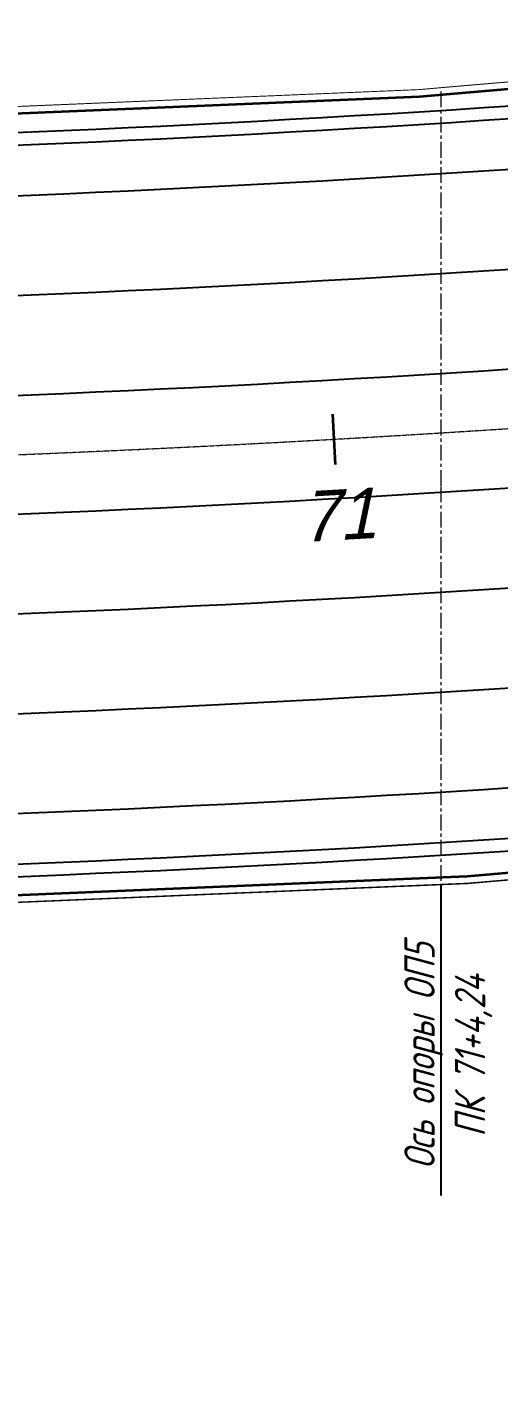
# Model space of a CAD drawing. Header units: millimetres. Extents: x 0 to 285450075, y -3000605 to 8125189010.
# Drawn here: x 6886238 to 6904915, y -1033608 to -979598 of the extents above; entities that cross this region are included whole.
import ezdxf
from ezdxf import colors
from ezdxf.entities.mleader import LeaderData, LeaderLine
from ezdxf.enums import TextEntityAlignment as Align
from ezdxf.math import Vec2, Vec3

# ---------------------------------------------------------------- set-up
doc = ezdxf.new("R2010")
doc.units = ezdxf.units.MM
doc.set_wipeout_variables(frame=1)
for name, pattern in [('CENTER', [50.8, 31.75, -6.35, 6.35, -6.35]), ('невидимая', [9.525, 6.35, -3.175]), ('осевая', [2, 1.25, -0.25, 0.25, -0.25])]:
    doc.linetypes.add(name, pattern=pattern)
for name, color, linetype, lineweight in [('1-Бетон', 106, 'Continuous', 35), ('1-Оси', 1, 'CENTER', 20), ('ИС_Выноски', 3, 'Continuous', 18), ('ИС_Ось', 3, 'осевая', 18), ('Основное направление 30.05.Пикетаж', 7, 'Continuous', 15)]:
    doc.layers.add(name, color=color, linetype=linetype, lineweight=lineweight)
doc.layers.add('_Defpoints', color=8, linetype='Continuous', plot=False)
doc.layers.add('Оси_Невидимые', color=5, linetype='Continuous', plot=False)
doc.layers.add('ИС_Невидимая', color=4, linetype='невидимая')
doc.layers.add('Штриховая', color=7, linetype='Continuous')
doc.styles.add('0', font='isocpeur.ttf', dxfattribs={"width": 0.8, "oblique": 15})
doc.styles.add('ISOCPEUR', font='isocpeur.ttf', dxfattribs={"width": 0.8, "oblique": 15, "height": 2.5})
doc.styles.add('Пикетаж_1', font='pragmai.shx', dxfattribs={"height": 2})
doc.dimstyles.new('М25', dxfattribs={"dimscale": 25, "dimtxt": 2.5, "dimasz": 2, "dimexe": 1, "dimexo": 1, "dimgap": 1, "dimtad": 1, "dimdec": 0, "dimtxsty": '0', "dimblk1": 'OBLIQUE', "dimblk2": 'OBLIQUE', "dimsah": 1, "dimcen": 2.5, "dimdle": 1, "dimclrd": 256, "dimclre": 256, "dimclrt": 256, "dimaunit": 1, "dimadec": 0, "dimazin": 0, "dimtfac": 0.75, "dimtdec": 0, "dimtmove": 1, "dimatfit": 2, "dimldrblk": 'OBLIQUE', "dimfxl": 1, "dimtolj": 1, "dimtzin": 0, "dimlwd": -1, "dimlwe": -1, "dimarcsym": 0})

# ---------------------------------------------------------------- blocks, each defined once
blk = doc.blocks.new('_None')
blk = doc.blocks.new('*U1429')
at = {"layer": 'ИС_Невидимая', "ltscale": 20}
blk.add_lwpolyline([(-0.2, -0.2), (0.2, -0.2), (0.2, 0.2), (-0.2, 0.2), (-0.2, -0.2)], dxfattribs=at)
at = {"layer": 'ИС_Ось', "ltscale": 50}
for points in [[(-0.25, 0), (0.25, 0)], [(0, -0.25), (0, 0.25)]]:
    blk.add_lwpolyline(points, dxfattribs=at)
blk = doc.blocks.new('*U1430')
at = {"color": 0, "linetype": 'ByBlock', "lineweight": -2, "transparency": 16777216}
for p in [(0, 0), (1.5, 0), (3, 0), (0, -1.5), (1.5, -1.5), (3, -1.5), (0, -3), (1.5, -3), (3, -3), (0, -4.5), (1.5, -4.5), (3, -4.5), (0, -6), (1.5, -6), (3, -6), (0, -7.5), (1.5, -7.5), (3, -7.5), (0, -9), (1.5, -9), (3, -9), (0, -10.5), (1.5, -10.5), (3, -10.5), (0, -12), (1.5, -12), (3, -12), (0, -13.5), (1.5, -13.5), (3, -13.5)]:
    blk.add_blockref('*U1429', p, dxfattribs=at)
blk = doc.blocks.new('*U1431')
at = {"layer": 'ИС_Невидимая', "ltscale": 20}
blk.add_lwpolyline([(-0.2, -0.2), (0.2, -0.2), (0.2, 0.2), (-0.2, 0.2), (-0.2, -0.2)], dxfattribs=at)
at = {"layer": 'ИС_Ось', "ltscale": 50}
for points in [[(-0.25, 0), (0.25, 0)], [(0, -0.25), (0, 0.25)]]:
    blk.add_lwpolyline(points, dxfattribs=at)
blk = doc.blocks.new('*U1432')
at = {"color": 0, "linetype": 'ByBlock', "lineweight": -2, "transparency": 16777216}
for p in [(0, 0), (1.5, 0), (3, 0), (0, -1.5), (1.5, -1.5), (3, -1.5), (0, -3), (1.5, -3), (3, -3), (0, -4.5), (1.5, -4.5), (3, -4.5), (0, -6), (1.5, -6), (3, -6), (0, -7.5), (1.5, -7.5), (3, -7.5), (0, -9), (1.5, -9), (3, -9), (0, -10.5), (1.5, -10.5), (3, -10.5), (0, -12), (1.5, -12), (3, -12), (0, -13.5), (1.5, -13.5), (3, -13.5)]:
    blk.add_blockref('*U1431', p, dxfattribs=at)
blk = doc.blocks.new('св поле кальм пл')
at = {"layer": 'Штриховая'}
h = blk.add_hatch(dxfattribs=at)
h.set_pattern_fill('ANSI31', color=256, scale=0.03)
h.set_pattern_definition([(176.87772, (35.04111, 28.08523), (-0.00518798, -0.09510861), [])])
h.paths.add_polyline_path([(-36.201, 56.013), (-36.468, 56.311), (-36.766, 56.044), (-36.499, 55.746)])
h = blk.add_hatch(dxfattribs=at)
h.set_pattern_fill('ANSI31', color=256, scale=0.03)
h.set_pattern_definition([(176.87772, (31.69053, 25.0813), (-0.00518798, -0.09510861), [])])
h.paths.add_polyline_path([(-39.551, 53.009), (-39.818, 53.307), (-40.116, 53.04), (-39.849, 52.742)])
h = blk.add_hatch(dxfattribs=at)
h.set_pattern_fill('ANSI31', color=256, scale=0.03)
h.set_pattern_definition([(176.87772, (28.33995, 22.07737), (-0.00518798, -0.09510861), [])])
h.paths.add_polyline_path([(-42.902, 50.005), (-43.169, 50.303), (-43.467, 50.036), (-43.2, 49.738)])
h = blk.add_hatch(dxfattribs=at)
h.set_pattern_fill('ANSI31', color=256, scale=0.03)
h.set_pattern_definition([(176.87772, (24.43098, 18.57273), (-0.00518798, -0.09510861), [])])
h.paths.add_polyline_path([(-46.811, 46.5), (-47.078, 46.798), (-47.376, 46.531), (-47.109, 46.233)])
h = blk.add_hatch(dxfattribs=at)
h.set_pattern_fill('ANSI31', color=256, scale=0.03)
h.set_pattern_definition([(176.87772, (21.08039, 15.5688), (-0.00518798, -0.09510861), [])])
h.paths.add_polyline_path([(-50.162, 43.497), (-50.429, 43.794), (-50.726, 43.527), (-50.459, 43.23)])
h = blk.add_hatch(dxfattribs=at)
h.set_pattern_fill('ANSI31', color=256, scale=0.03)
h.set_pattern_definition([(176.87772, (17.72981, 12.56487), (-0.00518798, -0.09510861), [])])
h.paths.add_polyline_path([(-53.512, 40.493), (-53.779, 40.79), (-54.077, 40.523), (-53.81, 40.226)])
at = {"layer": 'ИС_Невидимая', "ltscale": 0.1}
for points in [[(-32.542, 56.876), (-43.338, 47.196), (-46.009, 50.175), (-35.212, 59.854), (-32.542, 56.876)], [(-55.065, 36.682), (-44.269, 46.362), (-46.939, 49.34), (-57.736, 39.661), (-55.065, 36.682)]]:
    blk.add_lwpolyline(points, dxfattribs=at)
at = {"layer": 'ИС_Ось', "color": 1, "ltscale": 500}
blk.add_line((-44.672, 47.747), (-45.606, 48.789), dxfattribs=at)
at = {"layer": 'ИС_Ось', "color": 1, "lineweight": 40, "ltscale": 2, "true_color": 0xff0000, "flags": 128}
blk.add_lwpolyline([(34.634, -46.806, 0.046583), (-64.636, 63.963, 0.046583)], format="xyb", dxfattribs=at)
at = {"layer": 'ИС_Ось', "color": 1, "ltscale": 500}
for points in [[(-33.877, 58.365), (-45.065, 48.334)], [(-37.94, 52.036), (-40.61, 55.014)], [(-56.401, 38.172), (-45.212, 48.202)], [(-49.667, 41.522), (-52.337, 44.501)]]:
    blk.add_lwpolyline(points, dxfattribs=at)
at = {"color": 1, "rotation": 131.8774809}
for name, p in [('*U1432', (-43.3, 47.902)), ('*U1430', (-55.027, 37.389))]:
    blk.add_blockref(name, p, dxfattribs=at)
blk = doc.blocks.new('б33 план')
at = {"layer": '1-Бетон'}
blk.add_lwpolyline([(1400, 700), (31600, 700), (31600, -700), (1400, -700)], close=True, dxfattribs=at)
for points in [[(1400, 310), (0, 310), (0, -310), (1400, -310)], [(31600, 310), (33000, 310), (33000, -310), (31600, -310)]]:
    blk.add_lwpolyline(points, dxfattribs=at)
at = {"layer": 'ИС_Ось', "color": 3, "ltscale": 20}
for points in [[(0, 0), (33000, 0)], [(400, 310), (400, -310)], [(32600, 310), (32600, -310)]]:
    blk.add_lwpolyline(points, dxfattribs=at)
blk = doc.blocks.new('*U1597')
at = {"rotation": 182.4098864728825}
blk.add_blockref('б33 план', (16485, 694), dxfattribs=at)
blk = doc.blocks.new('*U1598')
at = {"layer": '_Defpoints', "color": 0, "linetype": 'ByBlock', "lineweight": -2, "transparency": 16777216}
for p in [(0, 0), (0, -2252), (0, -4504), (0, -6756), (0, -9008), (0, -11260), (0, -13512), (0, -15764), (0, -18016), (0, -20268), (0, -22520), (0, -24772), (0, -27024), (0, -29276)]:
    blk.add_blockref('*U1597', p, dxfattribs=at)
blk = doc.blocks.new('Б24 план')
at = {"layer": '1-Бетон'}
blk.add_lwpolyline([(1400, -700), (22600, -700), (22600, 700), (1400, 700)], close=True, dxfattribs=at)
for points in [[(1400, -310), (0, -310), (0, 310), (1400, 310)], [(22600, -310), (24000, -310), (24000, 310), (22600, 310)]]:
    blk.add_lwpolyline(points, dxfattribs=at)
at = {"layer": 'ИС_Ось', "color": 3, "ltscale": 20}
for points in [[(300, -310), (300, 310)], [(23700, -310), (23700, 310)], [(0, 0), (24000, 0)]]:
    blk.add_lwpolyline(points, dxfattribs=at)
blk = doc.blocks.new('*U1599')
at = {"rotation": 4.910079921255813}
blk.add_blockref('Б24 план', (-11956, -1027), dxfattribs=at)
blk = doc.blocks.new('*U1600')
at = {"layer": '_Defpoints', "color": 0, "linetype": 'ByBlock', "lineweight": -2, "transparency": 16777216}
for p in [(0, 0), (0, -2258), (0, -4516), (0, -6774), (0, -9032), (0, -11290), (0, -13548), (0, -15806), (0, -18064), (0, -20322), (0, -22580), (0, -24838), (0, -27096), (0, -29354)]:
    blk.add_blockref('*U1599', p, dxfattribs=at)
blk = doc.blocks.new('*U1403')
at = {"layer": '1-Бетон'}
blk.add_circle((0, 0), 750, dxfattribs=at)
blk = doc.blocks.new('*U1404')
at = {"layer": '1-Бетон', "color": 0, "linetype": 'ByBlock', "lineweight": -2, "transparency": 16777216}
for p in [(0, 0), (4200, 0), (8400, 0)]:
    blk.add_blockref('*U1403', p, dxfattribs=at)
blk = doc.blocks.new('*U1399')
at = {"layer": 'ИС_Ось', "ltscale": 500}
blk.add_line((0, -725), (0, 725), dxfattribs=at)
blk = doc.blocks.new('*U1400')
at = {"layer": '1-Бетон', "color": 0, "linetype": 'ByBlock', "lineweight": -2, "transparency": 16777216}
for p in [(0, 0), (2250, 0), (4500, 0), (6750, 0), (9000, 0), (11250, 0), (13500, 0)]:
    blk.add_blockref('*U1399', p, dxfattribs=at)
blk = doc.blocks.new('*U1401')
at = {"layer": 'ИС_Ось', "ltscale": 500}
blk.add_lwpolyline([(0, 500), (0, -1000)], dxfattribs=at)
blk = doc.blocks.new('*U1402')
at = {"color": 0, "linetype": 'ByBlock', "lineweight": -2, "transparency": 16777216}
for p in [(0, 0), (4200, 0), (8400, 0)]:
    blk.add_blockref('*U1401', p, dxfattribs=at)
blk = doc.blocks.new('*U1407')
at = {"layer": '1-Бетон'}
blk.add_circle((0, 0), 750, dxfattribs=at)
blk = doc.blocks.new('*U1408')
at = {"layer": '1-Бетон', "color": 0, "linetype": 'ByBlock', "lineweight": -2, "transparency": 16777216}
for p in [(0, 0), (4200, 0), (8400, 0)]:
    blk.add_blockref('*U1407', p, dxfattribs=at)
blk = doc.blocks.new('*U1405')
at = {"layer": 'ИС_Ось', "ltscale": 500}
blk.add_line((0, -725), (0, 725), dxfattribs=at)
blk = doc.blocks.new('*U1406')
at = {"layer": '1-Бетон', "color": 0, "linetype": 'ByBlock', "lineweight": -2, "transparency": 16777216}
for p in [(0, 0), (2250, 0), (4500, 0), (6750, 0), (9000, 0), (11250, 0), (13500, 0)]:
    blk.add_blockref('*U1405', p, dxfattribs=at)
blk = doc.blocks.new('_OBLIQUE')
at = {"color": 0, "linetype": 'ByBlock', "lineweight": -2}
blk.add_line((0.5, 0.5), (-0.5, -0.5), dxfattribs=at)
blk = doc.blocks.new('*D1608')
at = {"layer": '_Defpoints', "color": 2, "transparency": 16777216}
for p, q in [((6903367, -982475), (6901867, -982475)), ((6901892, -982688), (6901892, -982450)), ((6903342, -982688), (6903342, -982450))]:
    blk.add_line(p, q, dxfattribs=at)
at = {"layer": 'Defpoints', "color": 0, "transparency": 16777216}
for p in [(6901892, -982475), (6901892, -982713), (6903342, -982713)]:
    blk.add_point(p, dxfattribs=at)
at = {"layer": '_Defpoints', "color": 2, "transparency": 16777216, "xscale": 50, "yscale": 50, "zscale": 50}
for p, rotation in [((6901892, -982475), 180.0000242058169), ((6903342, -982475), 2.420581687090361e-05)]:
    blk.add_blockref('_OBLIQUE', p, dxfattribs=dict(at, rotation=rotation))
at = {"layer": '_Defpoints', "color": 2, "transparency": 16777216, "insert": (6902617, -982418), "char_height": 62.5, "attachment_point": 5, "rotation": 0, "style": '0'}
blk.add_mtext('\\A1;1450', dxfattribs=at)
blk = doc.blocks.new('*D1609')
at = {"layer": '_Defpoints', "color": 2, "transparency": 16777216}
for p, q in [((6903367, -982713), (6903530, -982713)), ((6903505, -982688), (6903505, -983638)), ((6903367, -983613), (6903530, -983613))]:
    blk.add_line(p, q, dxfattribs=at)
at = {"layer": 'Defpoints', "color": 0, "transparency": 16777216}
for p in [(6903342, -982713), (6903342, -983613), (6903505, -983613)]:
    blk.add_point(p, dxfattribs=at)
at = {"layer": '_Defpoints', "color": 2, "transparency": 16777216, "xscale": 50, "yscale": 50, "zscale": 50}
for p, rotation in [((6903505, -982713), 90), ((6903505, -983613), 270)]:
    blk.add_blockref('_OBLIQUE', p, dxfattribs=dict(at, rotation=rotation))
at = {"layer": '_Defpoints', "color": 2, "transparency": 16777216, "insert": (6903448, -983163), "char_height": 62.5, "attachment_point": 5, "rotation": 90, "style": '0'}
blk.add_mtext('\\A1;900', dxfattribs=at)
blk = doc.blocks.new('мост план кальмиус')
at = {"layer": 'ИС_Выноски'}
ml = blk.add_multileader_mtext('Standard', dxfattribs=at)
ml.set_content('Ось опоры ОП5 \\PПК 71+4,24', color=256, style='ISOCPEUR')
ml.set_leader_properties(color=256, linetype='ByLayer')
ml.set_arrow_properties(name='NONE')
ml.build(insert=Vec2(0, 0))
ml.multileader.update_dxf_attribs({"text_left_attachment_type": 6, "text_right_attachment_type": 6, "dogleg_length": 0.36, "arrow_head_size": 600, "scale": 200})
ctx = ml.context
ctx.base_point, ctx.scale, ctx.char_height, ctx.arrow_head_size, ctx.landing_gap_size, ctx.plane_origin, ctx.plane_x_axis, ctx.plane_y_axis = Vec3(49545, -27906), 200, 1200, 600, 125, Vec3(56540, -9401), Vec3(0, 1), Vec3(-1, 0)
ctx.left_attachment, ctx.right_attachment, ctx.text_align_type = 6, 6, 1
notes = []
notes.append((ctx, [(1, (1, 1, 0), (49545, -18212), (0, -1), 161, [(1, [(49545, -16236)], 0, [])])]))
ctx.mtext.insert, ctx.mtext.text_direction, ctx.mtext.rotation, ctx.mtext.width, ctx.mtext.alignment, ctx.mtext.flow_direction = Vec3(48105, -23139), Vec3(0, 1), 1.570796, 10620.22, 2, 5
for ctx, leaders in notes:
    for number, flags, end, landing, length, lines in leaders:
        leader = LeaderData()
        leader.index, (leader.has_last_leader_line, leader.has_dogleg_vector, leader.attachment_direction) = number, flags
        leader.last_leader_point, leader.dogleg_vector, leader.dogleg_length = Vec3(end), Vec3(landing), length
        for number, points, colour, breaks in lines:
            line = LeaderLine()
            line.index, line.vertices, line.color, line.breaks = number, Vec3.list(points), colors.encode_raw_color(colour), breaks
            leader.lines.append(line)
        ctx.leaders.append(leader)

msp = doc.modelspace()

# ---------------------------------------------------------------- block references
at = {"layer": '1-Бетон'}
msp.add_blockref('мост план кальмиус', (6853073.53, -668947.9294), dxfattribs=at)

# ---------------------------------------------------------------- next in the draw order: wipeouts: each hides what was drawn before it
at = {"color": 8}
msp.add_wipeout([(6768146.3097, -978452.2956), (6769048.6564, -961015.3084), (6783187.5049, -961781.2873), (6789822.7458, -963737.0491), (6792342.912, -965214.8884), (6794739.7683, -967147.551), (6796710.6059, -969287.4967), (6798972.3476, -972827.3011), (6799559.9796, -974108.9321), (6800548.503, -976914.5145), (6800941.7004, -979218.8678), (6801110.74, -979997.8709), (6801120.5061, -981796.831), (6804390.1165, -982085.6506), (6836572.2504, -983450.5447), (6869572.2504, -983450.5447), (6901754.4595, -982085.6474), (6905023.9531, -981804.7735), (6905066.0502, -980597.4803), (6905502.0348, -977530.3976), (6905836.8725, -976224.572), (6906301.8392, -974824.7602), (6906836.2075, -973530.8944), (6908001.4257, -971333.8355), (6909028.3112, -969814.4105), (6910334.0834, -968233.0587), (6911442.0934, -967112.5086), (6912930.3851, -965848.9276), (6914839.8805, -964546.3737), (6917472.6578, -963213.4109), (6919816.687, -962398.7338), (6921680.2024, -961970.2541), (6926079.0569, -961585.7451), (6928443.0065, -961463.3425), (6934039.5783, -961173.5584), (6937094.9562, -961015.4456), (6937997.2999, -978452.3736), (6935048.5606, -978710.3549), (6934997.2999, -979477.6647), (6934997.2999, -1010517.7816), (6938076.1091, -1011011.4017), (6939499.5864, -1025244.1742), (6935229.2288, -1026331.1774), (6925163.4174, -1028893.3914), (6923755.4876, -1029145.5767), (6921718.033, -1029263.7421), (6920233.0857, -1029193.3899), (6918530.1655, -1028948.1245), (6916228.9581, -1028322.1787), (6914714.2546, -1027707.4008), (6912904.3003, -1026728.5668), (6912279.1687, -1026319.4822), (6910685.2828, -1025077.183), (6909023.4567, -1023389.608), (6907665.7331, -1021562.4175), (6906708.703, -1019862.9969), (6906402.7215, -1019200.9213), (6905935.1306, -1018005.5191), (6905293.8852, -1015596.2436), (6905206.1161, -1014166.2599), (6905028.0605, -1013366.5238), (6903674.8508, -1013482.7746), (6869967.3041, -1014901.366), (6836572.2504, -1014901.366), (6802469.65, -1013482.7746), (6801116.1257, -1013366.4968), (6800854.2013, -1015365.2679), (6800622.5774, -1016630.0071), (6800429.5955, -1017568.6937), (6800094.3046, -1018402.4682), (6799687.9012, -1019449.7387), (6798997.9913, -1020899.8331), (6798723.7173, -1021398.3652), (6797540.3763, -1023215.9162), (6796263.3431, -1024762.5789), (6795034.1398, -1025977.2907), (6793683.2088, -1027081.8702), (6793683.2088, -1027081.8702), (6792785.7279, -1027707.1746), (6791392.4257, -1028533.0145), (6790131.1603, -1029147.2596), (6788647.964, -1029726.1122), (6789075.2541, -1029574.3614), (6787677.8197, -1030027.7751), (6786389.863, -1030340.33), (6787314.6698, -1030125.8509), (6785757.9039, -1030458.4502), (6784295.0671, -1030645.8842), (6783091.4533, -1030711.9801), (6783361.4201, -1030704.0052), (6781782.7975, -1030694.6795), (6780487.8251, -1030585.8443), (6778079.4504, -1030205.9322), (6765323.2033, -1028097.3841), (6768146.3097, -1011018.2187), (6770886.3356, -1011257.9399), (6771146.3097, -1010517.7816), (6771146.3097, -979477.6647), (6771212.5481, -978720.5567)], dxfattribs=at).dxf.layer = '1-Бетон'

# ---------------------------------------------------------------- next in the draw order: linework, layer by layer
at = {"layer": '1-Бетон'}
for points in [[(6779525.5592, -979949.6028), (6804390.0413, -982085.6474), (6836841.2633, -983451.366), (6869303.2375, -983451.366), (6901754.4595, -982085.6474), (6926618.9416, -979949.6028)], [(6904124.3863, -997236.6829), (6908843.2966, -996831.2932)], [(6779525.5592, -1011511.7059), (6802469.65, -1013482.7746), (6836177.1966, -1014901.366), (6869967.3041, -1014901.366), (6903674.8508, -1013482.7746), (6926618.9416, -1011511.7059)], [(6904124.3863, -1013042.6829), (6925246.5877, -1011228.1281)], [(6869580.8954, -1013901.4002), (6902552.6882, -1012536.6845)], [(6871064.0493, -1014454.8551), (6901237.3401, -1013185.0039)]]:
    msp.add_lwpolyline(points, dxfattribs=at)
at = {"layer": '1-Бетон', "color": 4}
for points in [[(6902643.0758, -982009.3086), (6926618.9416, -979949.6028), (6926618.9416, -1011511.7059), (6903674.8508, -1013482.7746), (6902643.0758, -1013526.1972), (6902643.0758, -982009.3086)], [(6837971.8121, -984451.366), (6869324.2708, -984451.366), (6901818.31, -983083.8454), (6926618.9416, -980953.286)], [(6837971.8121, -984951.366), (6869334.7875, -984951.366), (6901850.2353, -983582.9444), (6926618.9416, -981455.1277)], [(6869622.2504, -983437.9402), (6902593.0758, -982063.0402), (6902593.0758, -1013528.3014), (6869967.3041, -1014901.366), (6869622.2504, -1014900.5447), (6869622.2504, -983437.9402)], [(6902929.8097, -985400.7465), (6926905.6755, -983341.0407)], [(6902751.4833, -985409.3653), (6869635.3799, -986803.08)], [(6926572.924, -993817.0854), (6902644.0432, -995663.3416)], [(6869622.2504, -997029.41), (6902594.0916, -995666.4412)], [(6837971.8121, -1013401.366), (6869935.7541, -1013401.366), (6903579.075, -1011985.4776), (6926618.9416, -1010006.181)], [(6837971.8121, -1013901.366), (6869946.2708, -1013901.366), (6903611.0002, -1012484.5766), (6926618.9416, -1010508.0227)]]:
    msp.add_lwpolyline(points, dxfattribs=at)
at = {"layer": '1-Бетон', "color": 3}
for points in [[(6901617.4261, -982413.4364), (6901617.4261, -997413.4364), (6903617.4922, -997413.4364), (6903617.4922, -982413.4364)], [(6901617.238, -1013163.903), (6901617.6143, -998163.7251), (6903617.6804, -998162.7471), (6903617.304, -1013162.9249)]]:
    msp.add_lwpolyline(points, close=True, dxfattribs=at)
at = {"layer": '1-Бетон', "color": 5}
for points in [[(6903342.1846, -983613.0808), (6901892.1846, -983613.0808), (6901892.1846, -982713.0808), (6903342.1846, -982713.0808), (6903342.1846, -983613.0808)], [(6902347.8952, -982961.4317), (6902364.7144, -983361.0779), (6902064.9797, -983373.6923), (6902048.1605, -982974.0461), (6902347.8952, -982961.4317)], [(6903100.8363, -982873.2609), (6903135.0732, -983271.793), (6902836.1742, -983297.4707), (6902801.9373, -982898.9386), (6903100.8363, -982873.2609)], [(6903342.1846, -985871.0808), (6901892.1846, -985871.0808), (6901892.1846, -984971.0808), (6903342.1846, -984971.0808), (6903342.1846, -985871.0808)], [(6903100.8363, -985131.2609), (6903135.0732, -985529.793), (6902836.1742, -985555.4707), (6902801.9373, -985156.9386), (6903100.8363, -985131.2609)], [(6902347.8952, -985219.4317), (6902364.7144, -985619.0779), (6902064.9797, -985631.6923), (6902048.1605, -985232.0461), (6902347.8952, -985219.4317)], [(6903342.1846, -988129.0808), (6901892.1846, -988129.0808), (6901892.1846, -987229.0808), (6903342.1846, -987229.0808), (6903342.1846, -988129.0808)], [(6902347.8952, -987477.4317), (6902364.7144, -987877.0779), (6902064.9797, -987889.6923), (6902048.1605, -987490.0461), (6902347.8952, -987477.4317)], [(6903100.8363, -987389.2609), (6903135.0732, -987787.793), (6902836.1742, -987813.4707), (6902801.9373, -987414.9386), (6903100.8363, -987389.2609)], [(6903342.1846, -990387.0808), (6901892.1846, -990387.0808), (6901892.1846, -989487.0808), (6903342.1846, -989487.0808), (6903342.1846, -990387.0808)], [(6902347.8952, -989735.4317), (6902364.7144, -990135.0779), (6902064.9797, -990147.6923), (6902048.1605, -989748.0461), (6902347.8952, -989735.4317)], [(6903100.8363, -989647.2609), (6903135.0732, -990045.793), (6902836.1742, -990071.4707), (6902801.9373, -989672.9386), (6903100.8363, -989647.2609)], [(6903342.1846, -992645.0808), (6901892.1846, -992645.0808), (6901892.1846, -991745.0808), (6903342.1846, -991745.0808), (6903342.1846, -992645.0808)], [(6902347.8952, -991993.4317), (6902364.7144, -992393.0779), (6902064.9797, -992405.6923), (6902048.1605, -992006.0461), (6902347.8952, -991993.4317)], [(6903100.8363, -991905.2609), (6903135.0732, -992303.793), (6902836.1742, -992329.4707), (6902801.9373, -991930.9386), (6903100.8363, -991905.2609)], [(6903342.1846, -994903.0808), (6901892.1846, -994903.0808), (6901892.1846, -994003.0808), (6903342.1846, -994003.0808), (6903342.1846, -994903.0808)], [(6902347.8952, -994251.4317), (6902364.7144, -994651.0779), (6902064.9797, -994663.6923), (6902048.1605, -994264.0461), (6902347.8952, -994251.4317)], [(6903100.8363, -994163.2609), (6903135.0732, -994561.793), (6902836.1742, -994587.4707), (6902801.9373, -994188.9386), (6903100.8363, -994163.2609)], [(6903342.1846, -997161.0808), (6901892.1846, -997161.0808), (6901892.1846, -996261.0808), (6903342.1846, -996261.0808), (6903342.1846, -997161.0808)], [(6903100.8363, -996421.2609), (6903135.0732, -996819.793), (6902836.1742, -996845.4707), (6902801.9373, -996446.9386), (6903100.8363, -996421.2609)], [(6902347.8952, -996509.4317), (6902364.7144, -996909.0779), (6902064.9797, -996921.6923), (6902048.1605, -996522.0461), (6902347.8952, -996509.4317)], [(6903342.1846, -998415.0808), (6901892.1846, -998415.0808), (6901892.1846, -999315.0808), (6903342.1846, -999315.0808), (6903342.1846, -998415.0808)], [(6902364.716, -999089.1153), (6902347.8968, -998689.4691), (6902048.1621, -998702.0835), (6902064.9813, -999101.7298), (6902364.716, -999089.1153)], [(6903135.0764, -999077.8303), (6903100.8396, -998679.2982), (6902801.9405, -998704.9759), (6902836.1774, -999103.508), (6903135.0764, -999077.8303)], [(6903342.1846, -1000673.0808), (6901892.1846, -1000673.0808), (6901892.1846, -1001573.0808), (6903342.1846, -1001573.0808), (6903342.1846, -1000673.0808)], [(6902364.716, -1001347.1153), (6902347.8968, -1000947.4691), (6902048.1621, -1000960.0835), (6902064.9813, -1001359.7298), (6902364.716, -1001347.1153)], [(6903135.0764, -1001335.8303), (6903100.8396, -1000937.2982), (6902801.9405, -1000962.9759), (6902836.1774, -1001361.508), (6903135.0764, -1001335.8303)], [(6903342.1846, -1002931.0808), (6901892.1846, -1002931.0808), (6901892.1846, -1003831.0808), (6903342.1846, -1003831.0808), (6903342.1846, -1002931.0808)], [(6902364.716, -1003605.1153), (6902347.8968, -1003205.4691), (6902048.1621, -1003218.0835), (6902064.9813, -1003617.7298), (6902364.716, -1003605.1153)], [(6903135.0764, -1003593.8303), (6903100.8396, -1003195.2982), (6902801.9405, -1003220.9759), (6902836.1774, -1003619.508), (6903135.0764, -1003593.8303)], [(6903342.1846, -1005189.0808), (6901892.1846, -1005189.0808), (6901892.1846, -1006089.0808), (6903342.1846, -1006089.0808), (6903342.1846, -1005189.0808)], [(6902364.716, -1005863.1153), (6902347.8968, -1005463.4691), (6902048.1621, -1005476.0835), (6902064.9813, -1005875.7298), (6902364.716, -1005863.1153)], [(6903135.0764, -1005851.8303), (6903100.8396, -1005453.2982), (6902801.9405, -1005478.9759), (6902836.1774, -1005877.508), (6903135.0764, -1005851.8303)], [(6903342.1846, -1007447.0808), (6901892.1846, -1007447.0808), (6901892.1846, -1008347.0808), (6903342.1846, -1008347.0808), (6903342.1846, -1007447.0808)], [(6902364.716, -1008121.1153), (6902347.8968, -1007721.4691), (6902048.1621, -1007734.0835), (6902064.9813, -1008133.7298), (6902364.716, -1008121.1153)], [(6903135.0764, -1008109.8303), (6903100.8396, -1007711.2982), (6902801.9405, -1007736.9759), (6902836.1774, -1008135.508), (6903135.0764, -1008109.8303)], [(6903342.1846, -1009705.0808), (6901892.1846, -1009705.0808), (6901892.1846, -1010605.0808), (6903342.1846, -1010605.0808), (6903342.1846, -1009705.0808)], [(6902364.716, -1010379.1153), (6902347.8968, -1009979.4691), (6902048.1621, -1009992.0835), (6902064.9813, -1010391.7298), (6902364.716, -1010379.1153)], [(6903135.0764, -1010367.8303), (6903100.8396, -1009969.2982), (6902801.9405, -1009994.9759), (6902836.1774, -1010393.508), (6903135.0764, -1010367.8303)], [(6903342.1846, -1011963.0808), (6901892.1846, -1011963.0808), (6901892.1846, -1012863.0808), (6903342.1846, -1012863.0808), (6903342.1846, -1011963.0808)], [(6902364.716, -1012637.1153), (6902347.8968, -1012237.4691), (6902048.1621, -1012250.0835), (6902064.9813, -1012649.7298), (6902364.716, -1012637.1153)], [(6903135.0764, -1012625.8303), (6903100.8396, -1012227.2982), (6902801.9405, -1012252.9759), (6902836.1774, -1012651.508), (6903135.0764, -1012625.8303)]]:
    msp.add_lwpolyline(points, dxfattribs=at)
at = {"layer": '1-Бетон', "elevation": -5778.159}
for points in [[(6901418.14, -985313.7701), (6901418.14, -994513.7063, 0.9958479419), (6903818.14, -994513.7063), (6903818.14, -985313.7701, 0.9958479419)], [(6901418.14, -1010263.3915), (6901418.14, -1001063.4553, -0.9958479419), (6903818.14, -1001063.4553), (6903818.14, -1010263.3915, -0.9958479419)]]:
    msp.add_lwpolyline(points, format="xyb", close=True, dxfattribs=at)
at = {"layer": '1-Бетон', "color": 1}
msp.add_arc((6853073.4951, -197199.2175), 800001.3732, 266.0847156566, 273.246619114, dxfattribs=at)
at = {"layer": '1-Оси', "color": 1, "ltscale": 20}
msp.add_lwpolyline([(6926618.9416, -995730.798), (6902746.4591, -997781.6225), (6869622.2208, -999176.3672), (6836502.7045, -999175.543), (6803398.0417, -997781.6225), (6779525.5592, -995730.798)], dxfattribs=at)
at = {"layer": '_Defpoints', "color": 4}
msp.add_lwpolyline([(6904004.5572, -982293.8205), (6925126.7586, -980479.2657)], dxfattribs=at)
at = {"layer": '_Defpoints'}
msp.add_lwpolyline([(6901177.8898, -982510.2666), (6871004.0898, -983780.1392)], dxfattribs=at)
at = {"layer": '_Defpoints', "color": 2}
for points in [[(6902491.4553, -982805.2571), (6902520.889, -983504.638), (6901921.4196, -983529.8669), (6901891.986, -982830.4859)], [(6903237.4471, -982710.9725), (6903297.3616, -983408.4037), (6902699.5634, -983459.759), (6902639.6489, -982762.3279)], [(6902520.8905, -1012780.6755), (6902491.4569, -1012081.2946), (6901891.9876, -1012106.5234), (6901921.4212, -1012805.9043)], [(6903297.3648, -1012762.441), (6903237.4503, -1012065.0099), (6902639.6521, -1012116.3652), (6902699.5667, -1012813.7964)]]:
    msp.add_lwpolyline(points, close=True, dxfattribs=at)
at = {"layer": 'ИС_Ось', "ltscale": 50}
for points in [[(6901118.2755, -983414.0323), (6901118.2755, -982914.0323)], [(6902618.2755, -983414.0323), (6902618.2755, -982914.0323)], [(6904117.8754, -983414.0323), (6904117.8754, -982914.0323)], [(6900868.2755, -983164.0323), (6901368.2755, -983164.0323)], [(6902368.2755, -983164.0323), (6902868.2755, -983164.0323)], [(6904367.8754, -983164.0323), (6903867.8754, -983164.0323)], [(6901118.2755, -984914.0323), (6901118.2755, -984414.0323)], [(6902618.2755, -984914.0323), (6902618.2755, -984414.0323)], [(6904117.8754, -984914.0323), (6904117.8754, -984414.0323)], [(6900868.2755, -984664.0323), (6901368.2755, -984664.0323)], [(6902368.2755, -984664.0323), (6902868.2755, -984664.0323)], [(6904367.8754, -984664.0323), (6903867.8754, -984664.0323)], [(6900868.2759, -986164.1477), (6901368.2759, -986164.1477)], [(6901118.2759, -986414.1477), (6901118.2759, -985914.1477)], [(6902368.2759, -986164.1477), (6902868.2759, -986164.1477)], [(6902618.2759, -986414.1477), (6902618.2759, -985914.1477)], [(6904367.8757, -986164.1477), (6903867.8757, -986164.1477)], [(6904117.8757, -986414.1477), (6904117.8757, -985914.1477)], [(6900868.2759, -987664.1477), (6901368.2759, -987664.1477)], [(6901118.2759, -987914.1477), (6901118.2759, -987414.1477)], [(6902368.2759, -987664.1477), (6902868.2759, -987664.1477)], [(6902618.2759, -987914.1477), (6902618.2759, -987414.1477)], [(6904367.8757, -987664.1477), (6903867.8757, -987664.1477)], [(6904117.8757, -987914.1477), (6904117.8757, -987414.1477)], [(6901118.2759, -989414.1477), (6901118.2759, -988914.1477)], [(6902618.2759, -989414.1477), (6902618.2759, -988914.1477)], [(6904117.8757, -989414.1477), (6904117.8757, -988914.1477)], [(6900868.2759, -989164.1477), (6901368.2759, -989164.1477)], [(6902368.2759, -989164.1477), (6902868.2759, -989164.1477)], [(6904367.8757, -989164.1477), (6903867.8757, -989164.1477)], [(6901118.2759, -990914.1477), (6901118.2759, -990414.1477)], [(6902618.2759, -990914.1477), (6902618.2759, -990414.1477)], [(6904117.8757, -990914.1477), (6904117.8757, -990414.1477)], [(6900868.2759, -990664.1477), (6901368.2759, -990664.1477)], [(6902368.2759, -990664.1477), (6902868.2759, -990664.1477)], [(6904367.8757, -990664.1477), (6903867.8757, -990664.1477)], [(6900868.2755, -992164.0323), (6901368.2755, -992164.0323)], [(6901118.2755, -992414.0323), (6901118.2755, -991914.0323)], [(6902368.2755, -992164.0323), (6902868.2755, -992164.0323)], [(6902618.2755, -992414.0323), (6902618.2755, -991914.0323)], [(6904367.8754, -992164.0323), (6903867.8754, -992164.0323)], [(6904117.8754, -992414.0323), (6904117.8754, -991914.0323)], [(6900868.2755, -993664.0323), (6901368.2755, -993664.0323)], [(6901118.2755, -993914.0323), (6901118.2755, -993414.0323)], [(6902368.2755, -993664.0323), (6902868.2755, -993664.0323)], [(6902618.2755, -993914.0323), (6902618.2755, -993414.0323)], [(6904367.8754, -993664.0323), (6903867.8754, -993664.0323)], [(6904117.8754, -993914.0323), (6904117.8754, -993414.0323)], [(6900867.775, -995164.1477), (6901367.775, -995164.1477)], [(6901117.775, -995414.1477), (6901117.775, -994914.1477)], [(6902367.775, -995164.1477), (6902867.775, -995164.1477)], [(6902617.775, -995414.1477), (6902617.775, -994914.1477)], [(6904367.3748, -995164.1477), (6903867.3748, -995164.1477)], [(6904117.3748, -995414.1477), (6904117.3748, -994914.1477)], [(6901118.2755, -996914.0323), (6901118.2755, -996414.0323)], [(6902618.2755, -996914.0323), (6902618.2755, -996414.0323)], [(6904117.8754, -996914.0323), (6904117.8754, -996414.0323)], [(6900868.2755, -996664.0323), (6901368.2755, -996664.0323)], [(6902368.2755, -996664.0323), (6902868.2755, -996664.0323)], [(6904367.8754, -996664.0323), (6903867.8754, -996664.0323)], [(6900868.2759, -998914.4364), (6901368.2759, -998914.4364)], [(6901118.2759, -999164.4364), (6901118.2759, -998664.4364)], [(6902368.2759, -998914.4364), (6902868.2759, -998914.4364)], [(6902618.2759, -999164.4364), (6902618.2759, -998664.4364)], [(6904367.8757, -998914.4364), (6903867.8757, -998914.4364)], [(6904117.8757, -999164.4364), (6904117.8757, -998664.4364)], [(6901118.2755, -1000664.321), (6901118.2755, -1000164.321)], [(6902618.2755, -1000664.321), (6902618.2755, -1000164.321)], [(6904117.8754, -1000664.321), (6904117.8754, -1000164.321)], [(6900868.2755, -1000414.321), (6901368.2755, -1000414.321)], [(6902368.2755, -1000414.321), (6902868.2755, -1000414.321)], [(6904367.8754, -1000414.321), (6903867.8754, -1000414.321)], [(6901118.2755, -1002164.321), (6901118.2755, -1001664.321)], [(6902618.2755, -1002164.321), (6902618.2755, -1001664.321)], [(6904117.8754, -1002164.321), (6904117.8754, -1001664.321)], [(6900868.2755, -1001914.321), (6901368.2755, -1001914.321)], [(6902368.2755, -1001914.321), (6902868.2755, -1001914.321)], [(6904367.8754, -1001914.321), (6903867.8754, -1001914.321)], [(6900868.2759, -1003414.4364), (6901368.2759, -1003414.4364)], [(6901118.2759, -1003664.4364), (6901118.2759, -1003164.4364)], [(6902368.2759, -1003414.4364), (6902868.2759, -1003414.4364)], [(6902618.2759, -1003664.4364), (6902618.2759, -1003164.4364)], [(6904367.8757, -1003414.4364), (6903867.8757, -1003414.4364)], [(6904117.8757, -1003664.4364), (6904117.8757, -1003164.4364)], [(6900868.2759, -1004914.4364), (6901368.2759, -1004914.4364)], [(6901118.2759, -1005164.4364), (6901118.2759, -1004664.4364)], [(6902368.2759, -1004914.4364), (6902868.2759, -1004914.4364)], [(6902618.2759, -1005164.4364), (6902618.2759, -1004664.4364)], [(6904367.8757, -1004914.4364), (6903867.8757, -1004914.4364)], [(6904117.8757, -1005164.4364), (6904117.8757, -1004664.4364)], [(6901118.2759, -1006664.4364), (6901118.2759, -1006164.4364)], [(6902618.2759, -1006664.4364), (6902618.2759, -1006164.4364)], [(6904117.8757, -1006664.4364), (6904117.8757, -1006164.4364)], [(6900868.2759, -1006414.4364), (6901368.2759, -1006414.4364)], [(6902368.2759, -1006414.4364), (6902868.2759, -1006414.4364)], [(6904367.8757, -1006414.4364), (6903867.8757, -1006414.4364)], [(6901118.2759, -1008164.4364), (6901118.2759, -1007664.4364)], [(6902618.2759, -1008164.4364), (6902618.2759, -1007664.4364)], [(6904117.8757, -1008164.4364), (6904117.8757, -1007664.4364)], [(6900868.2759, -1007914.4364), (6901368.2759, -1007914.4364)], [(6902368.2759, -1007914.4364), (6902868.2759, -1007914.4364)], [(6904367.8757, -1007914.4364), (6903867.8757, -1007914.4364)], [(6900868.2759, -1009414.4364), (6901368.2759, -1009414.4364)], [(6901118.2759, -1009664.4364), (6901118.2759, -1009164.4364)], [(6902368.2759, -1009414.4364), (6902868.2759, -1009414.4364)], [(6902618.2759, -1009664.4364), (6902618.2759, -1009164.4364)], [(6904367.8757, -1009414.4364), (6903867.8757, -1009414.4364)], [(6904117.8757, -1009664.4364), (6904117.8757, -1009164.4364)], [(6900868.2755, -1010914.321), (6901368.2755, -1010914.321)], [(6901118.2755, -1011164.321), (6901118.2755, -1010664.321)], [(6902368.2755, -1010914.321), (6902868.2755, -1010914.321)], [(6902618.2755, -1011164.321), (6902618.2755, -1010664.321)], [(6904367.8754, -1010914.321), (6903867.8754, -1010914.321)], [(6904117.8754, -1011164.321), (6904117.8754, -1010664.321)], [(6900868.2759, -1012414.4364), (6901368.2759, -1012414.4364)], [(6901118.2759, -1012664.4364), (6901118.2759, -1012164.4364)], [(6902368.2759, -1012414.4364), (6902868.2759, -1012414.4364)], [(6902618.2759, -1012664.4364), (6902618.2759, -1012164.4364)], [(6904367.8757, -1012414.4364), (6903867.8757, -1012414.4364)], [(6904117.8757, -1012664.4364), (6904117.8757, -1012164.4364)]]:
    msp.add_lwpolyline(points, dxfattribs=at)
at = {"layer": 'ИС_Ось', "ltscale": 500, "elevation": 5778.159}
for points in [[(6902193.0758, -982813.0808), (6902193.0758, -997013.0808)], [(6902193.0758, -1012764.0808), (6902193.0758, -998564.0808)]]:
    msp.add_lwpolyline(points, dxfattribs=at)
at = {"layer": 'ИС_Ось', "ltscale": 500}
for points in [[(6903043.0758, -982813.0808), (6903043.0758, -997013.0808)], [(6903043.0758, -1012764.0808), (6903043.0758, -998564.0808)]]:
    msp.add_lwpolyline(points, dxfattribs=at)
at = {"layer": 'ИС_Ось', "color": 1, "ltscale": 500}
for points in [[(6899918.0758, -989913.4364), (6905318.0758, -989913.4364)], [(6899918.0758, -1005662.836), (6905318.0758, -1005662.836)]]:
    msp.add_lwpolyline(points, dxfattribs=at)

# ---------------------------------------------------------------- next in the draw order: block references
at = {"xscale": -1, "rotation": 90}
msp.add_blockref('*U1402', (6902368.0758, -985713.4364), dxfattribs=at)
at = {"layer": '1-Бетон', "color": 1, "xscale": 999.9999999999981, "yscale": 999.9999999999981, "zscale": 999.9999999999981, "rotation": 228.1225190970572}
msp.add_blockref('св поле кальм пл', (6836546.8121, -999176.366), dxfattribs=at)
at = {"layer": '1-Бетон', "xscale": -1, "rotation": 90}
for name, p in [('*U1406', (6902618.0758, -983163.0808)), ('*U1408', (6902618.0758, -985713.4364))]:
    msp.add_blockref(name, p, dxfattribs=at)
at = {"layer": '1-Бетон', "rotation": 90}
for name, p in [('*U1400', (6902618.0758, -1012412.836)), ('*U1404', (6902618.0758, -1009862.836))]:
    msp.add_blockref(name, p, dxfattribs=at)
at = {"layer": '_Defpoints'}
for name, p in [('*U1600', (6914625.5724, -982083.9743)), ('*U1598', (6886120.6781, -983844.5731))]:
    msp.add_blockref(name, p, dxfattribs=at)

# ---------------------------------------------------------------- next in the draw order: dimensions: what is measured, and where the dimension line sits
at = {"layer": '_Defpoints', "color": 2}
for base, p2, angle, picture, middle in [((6901892.1845, -982474.5964), (6901892.1846, -982713.0808), 180.00002421, '*D1608', (6902617.1844, -982418.3461)), ((6903504.6555, -983613.0808), (6903342.1846, -983613.0808), 90.00002423, '*D1609', (6903448.4055, -983163.0808))]:
    dim = msp.add_linear_dim(base=base, p1=(6903342.1846, -982713.0808), p2=p2, angle=angle, dimstyle='М25', override={"dimclrd": 2, "dimclre": 2, "dimclrt": 2}, dxfattribs=at)
    dim.commit()
    dim.dimension.update_dxf_attribs({"geometry": picture, "text_midpoint": middle})

# ---------------------------------------------------------------- next in the draw order: leaders
at = {"layer": 'ИС_Выноски'}
ml = msp.add_multileader_mtext('Standard', dxfattribs=at)
ml.set_content('Ось опоры ОП5 \\PПК 71+4,24', color=256, style='ISOCPEUR')
ml.set_leader_properties(color=256, linetype='ByLayer')
ml.set_arrow_properties(name='NONE')
ml.build(insert=Vec2(0, 0))
ml.multileader.update_dxf_attribs({"text_left_attachment_type": 6, "text_right_attachment_type": 6, "dogleg_length": 0.36, "arrow_head_size": 600, "scale": 200})
ctx = ml.context
ctx.base_point, ctx.scale, ctx.char_height, ctx.arrow_head_size, ctx.landing_gap_size, ctx.plane_origin, ctx.plane_x_axis, ctx.plane_y_axis = Vec3(6902618.0758, -1025106.4344), 200, 1200, 600, 125, Vec3(6909613.7524, -1006601.1133), Vec3(0, 1), Vec3(-1, 0)
ctx.left_attachment, ctx.right_attachment, ctx.text_align_type = 6, 6, 1
notes = []
notes.append((ctx, [(1, (1, 1, 0), (6902618.0758, -1015412.3146), (0, -1), 161.0417, [(1, [(6902618.0758, -1013436.9517)], 0, [])])]))
ctx.mtext.insert, ctx.mtext.text_direction, ctx.mtext.rotation, ctx.mtext.width, ctx.mtext.alignment, ctx.mtext.flow_direction = Vec3(6901178.0758, -1020339.8954), Vec3(0, 1), 1.5707963268, 10620.215089, 2, 5
for ctx, leaders in notes:
    for number, flags, end, landing, length, lines in leaders:
        leader = LeaderData()
        leader.index, (leader.has_last_leader_line, leader.has_dogleg_vector, leader.attachment_direction) = number, flags
        leader.last_leader_point, leader.dogleg_vector, leader.dogleg_length = Vec3(end), Vec3(landing), length
        for number, points, colour, breaks in lines:
            line = LeaderLine()
            line.index, line.vertices, line.color, line.breaks = number, Vec3.list(points), colors.encode_raw_color(colour), breaks
            leader.lines.append(line)
        ctx.leaders.append(leader)

# ---------------------------------------------------------------- next in the draw order: wipeouts: each hides what was drawn before it
msp.add_wipeout([(6779525.5592, -979949.6028), (6804390.0413, -982085.6474), (6836841.2978, -983450.5447), (6869322.7522, -983450.5447), (6901754.4595, -982085.6474), (6926618.9416, -979949.6028), (6926618.9416, -1011511.7059), (6903674.8508, -1013482.7746), (6869967.3041, -1014901.366), (6836177.1966, -1014901.366), (6802469.65, -1013482.7746), (6779525.5592, -1011511.7059)]).dxf.layer = '1-Бетон'

# ---------------------------------------------------------------- next in the draw order: linework, layer by layer
at = {"layer": '1-Бетон'}
for points in [[(6779525.5592, -980200.5236), (6804374.0786, -982335.1969), (6836836.0049, -983701.366), (6869308.4959, -983701.366), (6901770.4221, -982335.1969), (6926618.9416, -980200.5236)], [(6926618.9416, -1011260.7851), (6903658.8881, -1013233.2251), (6869962.0458, -1014651.366), (6836182.455, -1014651.366), (6802485.6126, -1013233.2251), (6779525.5592, -1011260.7851)]]:
    msp.add_lwpolyline(points, dxfattribs=at)
at = {"layer": '1-Бетон', "color": 1}
msp.add_lwpolyline([(6898324.3075, -994918.1943), (6898437.5762, -996914.9843)], dxfattribs=at)
at = {"layer": '1-Оси'}
msp.add_arc((6853073.53, -197200.5588), 800000.0321, 264.1220889675, 275.8776640605, dxfattribs=at)
at = {"layer": 'ИС_Ось', "color": 1, "ltscale": 500}
msp.add_lwpolyline([(6902618.0758, -982139.2099), (6902618.0758, -997788.0808), (6902618.0758, -1013436.9517)], dxfattribs=at)
at = {"layer": 'Оси_Невидимые'}
for radius, start, end in [(787250.0321, 264.0265714973, 275.973200589), (787750.0321, 264.0303494553, 275.969385022), (789750.0321, 264.045528359, 275.9542376188), (793700.0321, 264.0752542297, 275.9245062345), (797650.0321, 264.1047446642, 275.8950405433), (802350.0321, 264.1393587588, 275.8603629499), (806300.0321, 264.1681980054, 275.8315792343), (810250.0321, 264.1967272569, 275.8030216742), (814200.0321, 264.2249583662, 275.7748050583), (816200.0321, 264.2391641911, 275.7606051921), (816700.0321, 264.242675449, 275.7570911474)]:
    msp.add_arc((6853073.53, -197200.5588), radius, start, end, dxfattribs=at)

# ---------------------------------------------------------------- next in the draw order: texts
at = {"layer": 'Основное направление 30.05.Пикетаж', "color": 1, "style": 'Пикетаж_1', "oblique": 15.00000042}
msp.add_text('71', height=2000, rotation=3.24483445, dxfattribs=at).set_placement((6898607.7333, -999909.0587), align=Align.CENTER)

# ---------------------------------------------------------------- next in the draw order: leaders
at = {"layer": 'ИС_Выноски'}
ml = msp.add_multileader_mtext('Standard', dxfattribs=at)
ml.set_content('Ось опоры ОП5 \\PПК 71+4,24', color=256, style='ISOCPEUR')
ml.set_leader_properties(color=256, linetype='ByLayer')
ml.set_arrow_properties(name='NONE')
ml.build(insert=Vec2(0, 0))
ml.multileader.update_dxf_attribs({"text_left_attachment_type": 6, "text_right_attachment_type": 6, "dogleg_length": 0.36, "arrow_head_size": 600, "scale": 200})
ctx = ml.context
ctx.base_point, ctx.scale, ctx.char_height, ctx.arrow_head_size, ctx.landing_gap_size, ctx.plane_origin, ctx.plane_x_axis, ctx.plane_y_axis = Vec3(6902618.0758, -1296853.7729), 200, 1200, 600, 125, Vec3(6909613.7523, -1278348.4518), Vec3(0, 1), Vec3(-1, 0)
ctx.left_attachment, ctx.right_attachment, ctx.text_align_type = 6, 6, 1
notes = []
notes.append((ctx, [(1, (1, 1, 0), (6902618.0758, -1287159.6531), (0, -1), 161.0417, [(1, [(6902618.0758, -1285184.2902)], 0, [])])]))
ctx.mtext.insert, ctx.mtext.text_direction, ctx.mtext.rotation, ctx.mtext.width, ctx.mtext.alignment, ctx.mtext.flow_direction = Vec3(6901178.0758, -1292087.2338), Vec3(0, 1), 1.5707963268, 10620.215089, 2, 5
ml = msp.add_multileader_mtext('Standard', dxfattribs=at)
ml.set_content('Ось лестничного \\Pсхода ЛС1', color=256, style='ISOCPEUR')
ml.set_leader_properties(color=256, linetype='ByLayer', lineweight=-1)
ml.set_arrow_properties(name='NONE')
ml.build(insert=Vec2(0, 0))
ml.multileader.update_dxf_attribs({"text_left_attachment_type": 6, "text_right_attachment_type": 6, "dogleg_length": 0.8052, "arrow_head_size": 600, "scale": 50})
ctx = ml.context
ctx.base_point, ctx.scale, ctx.char_height, ctx.arrow_head_size, ctx.landing_gap_size, ctx.plane_origin, ctx.plane_x_axis, ctx.plane_y_axis = Vec3(6770468.1841, -1031219.3336), 50, 1000, 600, 9, Vec3(6760277.4054, -1024955.142), Vec3(0.9866113487, -0.1630890759), Vec3(0.1630890759, 0.9866113487)
ctx.left_attachment, ctx.right_attachment, ctx.text_align_type = 6, 6, 1
notes.append((ctx, [(0, (1, 1, 0), (6770388.7413, -1031206.2015), (0.9866113487, -0.1630890759), 80.5209, [(0, [(6771149.4031, -1027945.5016)], 0, [])])]))
ctx.mtext.insert, ctx.mtext.text_direction, ctx.mtext.rotation, ctx.mtext.width, ctx.mtext.alignment, ctx.mtext.flow_direction = Vec3(6774869.7901, -1030730.6445), Vec3(0.9866113487, -0.1630890759), 6.1193644632, 10468.006023, 2, 5
for ctx, leaders in notes:
    for number, flags, end, landing, length, lines in leaders:
        leader = LeaderData()
        leader.index, (leader.has_last_leader_line, leader.has_dogleg_vector, leader.attachment_direction) = number, flags
        leader.last_leader_point, leader.dogleg_vector, leader.dogleg_length = Vec3(end), Vec3(landing), length
        for number, points, colour, breaks in lines:
            line = LeaderLine()
            line.index, line.vertices, line.color, line.breaks = number, Vec3.list(points), colors.encode_raw_color(colour), breaks
            leader.lines.append(line)
        ctx.leaders.append(leader)

doc.saveas('drawing.dxf')
